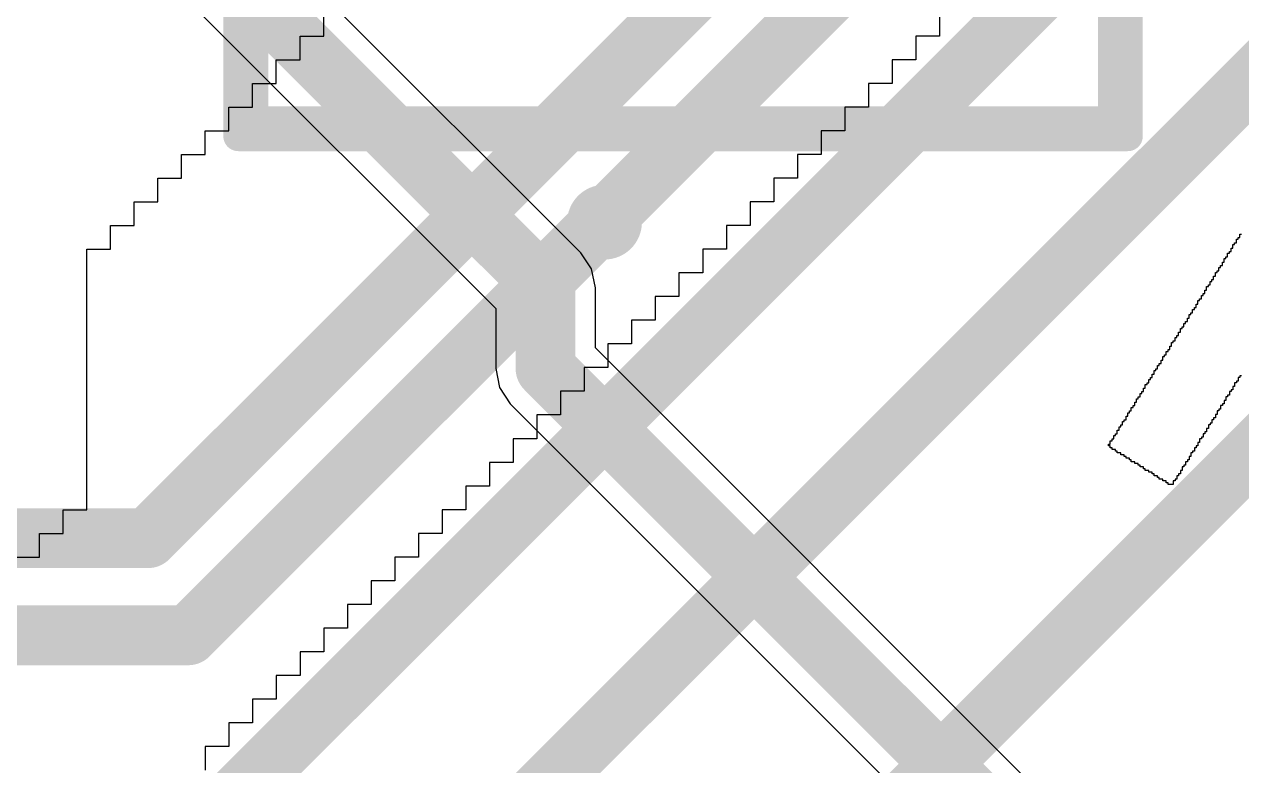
# Model space of a CAD drawing. Header units: inches. Extents: x 1.37 to 7.44, y 1.69 to 5.2.
# Drawn here: x 5.1228 to 5.4434, y 3.1787 to 3.374 of the extents above; entities that cross this region are included whole.
import ezdxf

# ---------------------------------------------------------------- set-up
doc = ezdxf.new("R2010")
doc.units = ezdxf.units.IN
doc.header["$MEASUREMENT"] = 0
for name, color, linetype in [('Bottom Layer', 5, 'Continuous'), ('Bottom Overlay', 54, 'Continuous'), ('Top 3D Body', 56, 'Continuous'), ('Top Assembly', 56, 'Continuous'), ('Top Courtyard', 56, 'Continuous'), ('Top Layer', 1, 'Continuous'), ('Top Overlay', 2, 'Continuous')]:
    doc.layers.add(name, color=color, linetype=linetype)

# ---------------------------------------------------------------- blocks, each defined once
blk = doc.blocks.new('FP_B2B_XH_A_LF_SN_MFG_54')
at = {"layer": 'Top 3D Body'}
for points in [[(-0.14567, 0.11319, 0.00787, 0.00787, 0), (-0.14567, -0.11319, 0.00787, 0.00787, 0)], [(-0.14567, 0.11319, 0.00787, 0.00787, 0), (0.14567, 0.11319, 0.00787, 0.00787, 0)], [(-0.14567, -0.11319, 0.00787, 0.00787, 0), (0.14567, -0.11319, 0.00787, 0.00787, 0)]]:
    blk.add_lwpolyline(points, format="xyseb", dxfattribs=at)
for points in [[(-0.14764, 0.11319, 0.00394, 0.00394, 1), (-0.1437, 0.11319, 0.00394, 0.00394, 1)], [(-0.14764, 0.11319, 0.00394, 0.00394, 1), (-0.1437, 0.11319, 0.00394, 0.00394, 1)], [(-0.14764, -0.11319, 0.00394, 0.00394, 1), (-0.1437, -0.11319, 0.00394, 0.00394, 1)], [(-0.14764, -0.11319, 0.00394, 0.00394, 1), (-0.1437, -0.11319, 0.00394, 0.00394, 1)]]:
    blk.add_lwpolyline(points, format="xyseb", close=True, dxfattribs=at)
at = {"layer": 'Top Assembly'}
for points in [[(-0.14961, 0.11713, 0.00787, 0.00787, 0), (-0.14961, -0.11713, 0.00787, 0.00787, 0)], [(-0.14961, 0.11713, 0.00787, 0.00787, 0), (0.14961, 0.11713, 0.00787, 0.00787, 0)], [(-0.14961, -0.11713, 0.00787, 0.00787, 0), (0.14961, -0.11713, 0.00787, 0.00787, 0)]]:
    blk.add_lwpolyline(points, format="xyseb", dxfattribs=at)
for points in [[(-0.15157, 0.11713, 0.00394, 0.00394, 1), (-0.14764, 0.11713, 0.00394, 0.00394, 1)], [(-0.15157, 0.11713, 0.00394, 0.00394, 1), (-0.14764, 0.11713, 0.00394, 0.00394, 1)], [(-0.15157, -0.11713, 0.00394, 0.00394, 1), (-0.14764, -0.11713, 0.00394, 0.00394, 1)], [(-0.15157, -0.11713, 0.00394, 0.00394, 1), (-0.14764, -0.11713, 0.00394, 0.00394, 1)]]:
    blk.add_lwpolyline(points, format="xyseb", close=True, dxfattribs=at)
at = {"layer": 'Top Courtyard'}
for points in [[(-0.14961, 0.11713, 0.00787, 0.00787, 0), (-0.14961, -0.11713, 0.00787, 0.00787, 0)], [(-0.14961, 0.11713, 0.00787, 0.00787, 0), (0.14961, 0.11713, 0.00787, 0.00787, 0)], [(-0.14961, -0.11713, 0.00787, 0.00787, 0), (0.14961, -0.11713, 0.00787, 0.00787, 0)]]:
    blk.add_lwpolyline(points, format="xyseb", dxfattribs=at)
for points in [[(-0.15157, 0.11713, 0.00394, 0.00394, 1), (-0.14764, 0.11713, 0.00394, 0.00394, 1)], [(-0.15157, 0.11713, 0.00394, 0.00394, 1), (-0.14764, 0.11713, 0.00394, 0.00394, 1)], [(-0.15157, -0.11713, 0.00394, 0.00394, 1), (-0.14764, -0.11713, 0.00394, 0.00394, 1)], [(-0.15157, -0.11713, 0.00394, 0.00394, 1), (-0.14764, -0.11713, 0.00394, 0.00394, 1)]]:
    blk.add_lwpolyline(points, format="xyseb", close=True, dxfattribs=at)
at = {"layer": 'Top Overlay'}
for points in [[(-0.14567, 0.11319, 0.00787, 0.00787, 0), (-0.14567, -0.11319, 0.00787, 0.00787, 0)], [(-0.14567, 0.11319, 0.00787, 0.00787, 0), (0.14567, 0.11319, 0.00787, 0.00787, 0)], [(-0.14567, -0.11319, 0.00787, 0.00787, 0), (0.14567, -0.11319, 0.00787, 0.00787, 0)]]:
    blk.add_lwpolyline(points, format="xyseb", dxfattribs=at)
for points in [[(-0.14764, 0.11319, 0.00394, 0.00394, 1), (-0.1437, 0.11319, 0.00394, 0.00394, 1)], [(-0.14764, 0.11319, 0.00394, 0.00394, 1), (-0.1437, 0.11319, 0.00394, 0.00394, 1)], [(-0.16732, 0.02067, 0.00984, 0.00984, 1), (-0.17717, 0.02067, 0.00984, 0.00984, 1)], [(-0.17963, 0.02067, 0.00492, 0.00492, 1), (-0.1747, 0.02067, 0.00492, 0.00492, 1)], [(-0.16978, 0.02067, 0.00492, 0.00492, 1), (-0.16486, 0.02067, 0.00492, 0.00492, 1)], [(-0.14764, -0.11319, 0.00394, 0.00394, 1), (-0.1437, -0.11319, 0.00394, 0.00394, 1)], [(-0.14764, -0.11319, 0.00394, 0.00394, 1), (-0.1437, -0.11319, 0.00394, 0.00394, 1)]]:
    blk.add_lwpolyline(points, format="xyseb", close=True, dxfattribs=at)

msp = doc.modelspace()

# ---------------------------------------------------------------- linework, layer by layer
at = {"layer": 'Bottom Layer'}
for points in [[(5.16597, 3.21299, 0.01575, 0.01575, 0), (5.44783, 3.49486, 0.01575, 0.01575, 0)], [(5.15537, 3.23858, 0.01575, 0.01575, 0), (5.40551, 3.48872, 0.01575, 0.01575, 0)], [(5.08627, 3.0784, 0.01575, 0.01575, 0), (5.47343, 3.46555, 0.01575, 0.01575, 0)], [(5.15748, 3.07087, 0.01575, 0.01575, 0), (5.49902, 3.4124, 0.01575, 0.01575, 0)], [(5.25591, 3.07087, 0.01575, 0.01575, 0), (5.52461, 3.33957, 0.01575, 0.01575, 0)], [(5.04961, 3.23858, 0.01575, 0.01575, 0), (5.15537, 3.23858, 0.01575, 0.01575, 0)], [(5.10276, 3.21299, 0.01575, 0.01575, 0), (5.16597, 3.21299, 0.01575, 0.01575, 0)]]:
    msp.add_lwpolyline(points, format="xyseb", dxfattribs=at)
for points in [[(5.15143, 3.23858, 0.00787, 0.00787, 1), (5.15931, 3.23858, 0.00787, 0.00787, 1)], [(5.15143, 3.23858, 0.00787, 0.00787, 1), (5.15931, 3.23858, 0.00787, 0.00787, 1)], [(5.16203, 3.21299, 0.00787, 0.00787, 1), (5.16991, 3.21299, 0.00787, 0.00787, 1)], [(5.16203, 3.21299, 0.00787, 0.00787, 1), (5.16991, 3.21299, 0.00787, 0.00787, 1)]]:
    msp.add_lwpolyline(points, format="xyseb", close=True, dxfattribs=at)
at = {"layer": 'Bottom Overlay'}
for p, q in [((5.20163, 3.37084), (5.20163, 3.37708)), ((5.36381, 3.37708), (5.36381, 3.37084)), ((5.19539, 3.3646), (5.19539, 3.37084)), ((5.19539, 3.37084), (5.20163, 3.37084)), ((5.36381, 3.37084), (5.35757, 3.37084)), ((5.35757, 3.37084), (5.35757, 3.3646)), ((5.18915, 3.35836), (5.18915, 3.3646)), ((5.18915, 3.3646), (5.19539, 3.3646)), ((5.35757, 3.3646), (5.35133, 3.3646)), ((5.35133, 3.3646), (5.35133, 3.35836)), ((5.18292, 3.35213), (5.18292, 3.35836)), ((5.18292, 3.35836), (5.18915, 3.35836)), ((5.35133, 3.35836), (5.3451, 3.35836)), ((5.3451, 3.35836), (5.3451, 3.35213)), ((5.17668, 3.34589), (5.17668, 3.35213)), ((5.17668, 3.35213), (5.18292, 3.35213)), ((5.3451, 3.35213), (5.33886, 3.35213)), ((5.33886, 3.35213), (5.33886, 3.34589)), ((5.17044, 3.33965), (5.17044, 3.34589)), ((5.17044, 3.34589), (5.17668, 3.34589)), ((5.33886, 3.34589), (5.33262, 3.34589)), ((5.33262, 3.34589), (5.33262, 3.33965)), ((5.1642, 3.33341), (5.1642, 3.33965)), ((5.1642, 3.33965), (5.17044, 3.33965)), ((5.33262, 3.33965), (5.32638, 3.33965)), ((5.32638, 3.33965), (5.32638, 3.33341)), ((5.15797, 3.32718), (5.15797, 3.33341)), ((5.15797, 3.33341), (5.1642, 3.33341)), ((5.32638, 3.33341), (5.32015, 3.33341)), ((5.32015, 3.33341), (5.32015, 3.32718)), ((5.15173, 3.32094), (5.15173, 3.32718)), ((5.15173, 3.32718), (5.15797, 3.32718)), ((5.32015, 3.32718), (5.31391, 3.32718)), ((5.31391, 3.32718), (5.31391, 3.32094)), ((5.14549, 3.3147), (5.14549, 3.32094)), ((5.14549, 3.32094), (5.15173, 3.32094)), ((5.31391, 3.32094), (5.30767, 3.32094)), ((5.30767, 3.32094), (5.30767, 3.3147)), ((5.13925, 3.24609), (5.13925, 3.3147)), ((5.13925, 3.3147), (5.14549, 3.3147)), ((5.30767, 3.3147), (5.30143, 3.3147)), ((5.30143, 3.3147), (5.30143, 3.30846)), ((5.30143, 3.30846), (5.29519, 3.30846)), ((5.29519, 3.30846), (5.29519, 3.30223)), ((5.29519, 3.30223), (5.28896, 3.30223)), ((5.28896, 3.30223), (5.28896, 3.29599)), ((5.28896, 3.29599), (5.28272, 3.29599)), ((5.28272, 3.29599), (5.28272, 3.28975)), ((5.28272, 3.28975), (5.27648, 3.28975)), ((5.27648, 3.28975), (5.27648, 3.28351)), ((5.27648, 3.28351), (5.27024, 3.28351)), ((5.27024, 3.28351), (5.27024, 3.27728)), ((5.27024, 3.27728), (5.26401, 3.27728)), ((5.26401, 3.27728), (5.26401, 3.27104)), ((5.26401, 3.27104), (5.25777, 3.27104)), ((5.25777, 3.27104), (5.25777, 3.2648)), ((5.25777, 3.2648), (5.25153, 3.2648)), ((5.25153, 3.2648), (5.25153, 3.25856)), ((5.25153, 3.25856), (5.24529, 3.25856)), ((5.24529, 3.25856), (5.24529, 3.25232)), ((5.24529, 3.25232), (5.23906, 3.25232)), ((5.23906, 3.25232), (5.23906, 3.24609)), ((5.13302, 3.23985), (5.13302, 3.24609)), ((5.13302, 3.24609), (5.13925, 3.24609)), ((5.23906, 3.24609), (5.23282, 3.24609)), ((5.23282, 3.24609), (5.23282, 3.23985)), ((5.12678, 3.23361), (5.12678, 3.23985)), ((5.12678, 3.23985), (5.13302, 3.23985)), ((5.23282, 3.23985), (5.22658, 3.23985)), ((5.22658, 3.23985), (5.22658, 3.23361)), ((5.12054, 3.23361), (5.12678, 3.23361)), ((5.22658, 3.23361), (5.22034, 3.23361)), ((5.22034, 3.23361), (5.22034, 3.22737)), ((5.22034, 3.22737), (5.21411, 3.22737)), ((5.21411, 3.22737), (5.21411, 3.22114)), ((5.21411, 3.22114), (5.20787, 3.22114)), ((5.20787, 3.22114), (5.20787, 3.2149)), ((5.20787, 3.2149), (5.20163, 3.2149)), ((5.20163, 3.2149), (5.20163, 3.20866)), ((5.20163, 3.20866), (5.19539, 3.20866)), ((5.19539, 3.20866), (5.19539, 3.20242)), ((5.19539, 3.20242), (5.18915, 3.20242)), ((5.18915, 3.20242), (5.18915, 3.19619)), ((5.18915, 3.19619), (5.18292, 3.19619)), ((5.18292, 3.19619), (5.18292, 3.18995)), ((5.18292, 3.18995), (5.17668, 3.18995)), ((5.17668, 3.18995), (5.17668, 3.18371)), ((5.17668, 3.18371), (5.17044, 3.18371)), ((5.17044, 3.18371), (5.17044, 3.17747))]:
    msp.add_line(p, q, dxfattribs=at)
at = {"layer": 'Top Layer'}
for p, q in [((5.26933, 3.3138), (5.11081, 3.47232)), ((5.09225, 3.45376), (5.24692, 3.29908)), ((5.27218, 3.30954), (5.26933, 3.3138)), ((5.27317, 3.30452), (5.27218, 3.30954)), ((5.27317, 3.2887), (5.27317, 3.30452)), ((5.24692, 3.29908), (5.24692, 3.28326)), ((5.44337, 3.1185), (5.27317, 3.2887)), ((5.24692, 3.28326), (5.24792, 3.27824)), ((5.24792, 3.27824), (5.25077, 3.27398)), ((5.25077, 3.27398), (5.41745, 3.10729))]:
    msp.add_line(p, q, dxfattribs=at)
for points in [[(5.07874, 3.48583, 0.01575, 0.01575, 0), (5.26005, 3.30452, 0.01575, 0.01575, 0)], [(5.26005, 3.28326, 0.01575, 0.01575, 0), (5.26005, 3.30452, 0.01575, 0.01575, 0)], [(5.26005, 3.28326, 0.01575, 0.01575, 0), (5.43408, 3.10922, 0.01575, 0.01575, 0)]]:
    msp.add_lwpolyline(points, format="xyseb", dxfattribs=at)
for points in [[(5.25611, 3.30452, 0.00787, 0.00787, 1), (5.26399, 3.30452, 0.00787, 0.00787, 1)], [(5.25611, 3.30452, 0.00787, 0.00787, 1), (5.26399, 3.30452, 0.00787, 0.00787, 1)], [(5.25611, 3.28326, 0.00787, 0.00787, 1), (5.26399, 3.28326, 0.00787, 0.00787, 1)], [(5.25611, 3.28326, 0.00787, 0.00787, 1), (5.26399, 3.28326, 0.00787, 0.00787, 1)]]:
    msp.add_lwpolyline(points, format="xyseb", close=True, dxfattribs=at)
at = {"layer": 'Top Overlay'}
for p, q in [((5.44291, 3.31779), (5.44291, 3.31871)), ((5.44291, 3.31871), (5.44337, 3.31871)), ((5.4406, 3.3141), (5.4406, 3.31502)), ((5.4406, 3.31502), (5.44106, 3.31502)), ((5.44106, 3.31502), (5.44106, 3.31594)), ((5.44106, 3.31594), (5.44152, 3.31594)), ((5.44152, 3.31594), (5.44152, 3.3164)), ((5.44152, 3.3164), (5.44198, 3.3164)), ((5.44198, 3.3164), (5.44198, 3.31733)), ((5.44198, 3.31733), (5.44245, 3.31733)), ((5.44245, 3.31733), (5.44245, 3.31779)), ((5.44245, 3.31779), (5.44291, 3.31779)), ((5.43875, 3.31133), (5.43875, 3.31225)), ((5.43875, 3.31225), (5.43922, 3.31225)), ((5.43922, 3.31225), (5.43922, 3.31271)), ((5.43922, 3.31271), (5.43968, 3.31271)), ((5.43968, 3.31271), (5.43968, 3.31363)), ((5.43968, 3.31363), (5.44014, 3.31363)), ((5.44014, 3.31363), (5.44014, 3.3141)), ((5.44014, 3.3141), (5.4406, 3.3141)), ((5.43645, 3.30764), (5.43645, 3.30856)), ((5.43645, 3.30856), (5.43691, 3.30856)), ((5.43691, 3.30856), (5.43691, 3.30902)), ((5.43691, 3.30902), (5.43737, 3.30902)), ((5.43737, 3.30902), (5.43737, 3.30994)), ((5.43737, 3.30994), (5.43783, 3.30994)), ((5.43783, 3.30994), (5.43783, 3.3104)), ((5.43783, 3.3104), (5.43829, 3.3104)), ((5.43829, 3.3104), (5.43829, 3.31133)), ((5.43829, 3.31133), (5.43875, 3.31133)), ((5.4346, 3.30487), (5.4346, 3.30533)), ((5.4346, 3.30533), (5.43506, 3.30533)), ((5.43506, 3.30533), (5.43506, 3.30625)), ((5.43506, 3.30625), (5.43553, 3.30625)), ((5.43553, 3.30625), (5.43553, 3.30671)), ((5.43553, 3.30671), (5.43599, 3.30671)), ((5.43599, 3.30671), (5.43599, 3.30764)), ((5.43599, 3.30764), (5.43645, 3.30764)), ((5.43276, 3.30164), (5.43276, 3.30256)), ((5.43276, 3.30256), (5.43322, 3.30256)), ((5.43322, 3.30256), (5.43322, 3.30302)), ((5.43322, 3.30302), (5.43368, 3.30302)), ((5.43368, 3.30302), (5.43368, 3.30395)), ((5.43368, 3.30395), (5.43414, 3.30395)), ((5.43414, 3.30395), (5.43414, 3.30487)), ((5.43414, 3.30487), (5.4346, 3.30487)), ((5.43045, 3.29795), (5.43045, 3.29887)), ((5.43045, 3.29887), (5.43091, 3.29887)), ((5.43091, 3.29887), (5.43091, 3.29933)), ((5.43091, 3.29933), (5.43137, 3.29933)), ((5.43137, 3.29933), (5.43137, 3.30025)), ((5.43137, 3.30025), (5.43183, 3.30025)), ((5.43183, 3.30025), (5.43183, 3.30118)), ((5.43183, 3.30118), (5.4323, 3.30118)), ((5.4323, 3.30118), (5.4323, 3.30164)), ((5.4323, 3.30164), (5.43276, 3.30164)), ((5.4286, 3.29518), (5.4286, 3.29564)), ((5.4286, 3.29564), (5.42907, 3.29564)), ((5.42907, 3.29564), (5.42907, 3.29656)), ((5.42907, 3.29656), (5.42953, 3.29656)), ((5.42953, 3.29656), (5.42953, 3.29749)), ((5.42953, 3.29749), (5.42999, 3.29749)), ((5.42999, 3.29749), (5.42999, 3.29795)), ((5.42999, 3.29795), (5.43045, 3.29795)), ((5.42676, 3.29195), (5.42676, 3.29287)), ((5.42676, 3.29287), (5.42722, 3.29287)), ((5.42722, 3.29287), (5.42722, 3.2938)), ((5.42722, 3.2938), (5.42768, 3.2938)), ((5.42768, 3.2938), (5.42768, 3.29426)), ((5.42768, 3.29426), (5.42814, 3.29426)), ((5.42814, 3.29426), (5.42814, 3.29518)), ((5.42814, 3.29518), (5.4286, 3.29518)), ((5.42445, 3.28826), (5.42445, 3.28918)), ((5.42445, 3.28918), (5.42491, 3.28918)), ((5.42491, 3.28918), (5.42491, 3.2901)), ((5.42491, 3.2901), (5.42537, 3.2901)), ((5.42537, 3.2901), (5.42537, 3.29057)), ((5.42537, 3.29057), (5.42584, 3.29057)), ((5.42584, 3.29057), (5.42584, 3.29149)), ((5.42584, 3.29149), (5.4263, 3.29149)), ((5.4263, 3.29149), (5.4263, 3.29195)), ((5.4263, 3.29195), (5.42676, 3.29195)), ((5.42261, 3.28549), (5.42261, 3.28641)), ((5.42261, 3.28641), (5.42307, 3.28641)), ((5.42307, 3.28641), (5.42307, 3.28688)), ((5.42307, 3.28688), (5.42353, 3.28688)), ((5.42353, 3.28688), (5.42353, 3.2878)), ((5.42353, 3.2878), (5.42399, 3.2878)), ((5.42399, 3.2878), (5.42399, 3.28826)), ((5.42399, 3.28826), (5.42445, 3.28826)), ((5.4203, 3.2818), (5.4203, 3.28272)), ((5.4203, 3.28272), (5.42076, 3.28272)), ((5.42076, 3.28272), (5.42076, 3.28318)), ((5.42076, 3.28318), (5.42122, 3.28318)), ((5.42122, 3.28318), (5.42122, 3.28411)), ((5.42122, 3.28411), (5.42168, 3.28411)), ((5.42168, 3.28411), (5.42168, 3.28457)), ((5.42168, 3.28457), (5.42215, 3.28457)), ((5.42215, 3.28457), (5.42215, 3.28549)), ((5.42215, 3.28549), (5.42261, 3.28549)), ((5.41845, 3.27903), (5.41845, 3.27949)), ((5.41845, 3.27949), (5.41892, 3.27949)), ((5.41892, 3.27949), (5.41892, 3.28042)), ((5.41892, 3.28042), (5.41938, 3.28042)), ((5.41938, 3.28042), (5.41938, 3.28088)), ((5.41938, 3.28088), (5.41984, 3.28088)), ((5.41984, 3.28088), (5.41984, 3.2818)), ((5.41984, 3.2818), (5.4203, 3.2818)), ((5.44198, 3.27949), (5.44152, 3.27949)), ((5.44152, 3.27949), (5.44152, 3.27857)), ((5.44245, 3.27995), (5.44198, 3.27995)), ((5.44198, 3.27995), (5.44198, 3.27949)), ((5.44291, 3.28088), (5.44245, 3.28088)), ((5.44245, 3.28088), (5.44245, 3.27995)), ((5.44337, 3.28134), (5.44291, 3.28134)), ((5.44291, 3.28134), (5.44291, 3.28088)), ((5.41661, 3.2758), (5.41661, 3.27673)), ((5.41661, 3.27673), (5.41707, 3.27673)), ((5.41707, 3.27673), (5.41707, 3.27719)), ((5.41707, 3.27719), (5.41753, 3.27719)), ((5.41753, 3.27719), (5.41753, 3.27811)), ((5.41753, 3.27811), (5.41799, 3.27811)), ((5.41799, 3.27811), (5.41799, 3.27903)), ((5.41799, 3.27903), (5.41845, 3.27903)), ((5.44014, 3.27626), (5.43968, 3.27626)), ((5.43968, 3.27626), (5.43968, 3.2758)), ((5.4406, 3.27719), (5.44014, 3.27719)), ((5.44014, 3.27719), (5.44014, 3.27626)), ((5.44106, 3.27765), (5.4406, 3.27765)), ((5.4406, 3.27765), (5.4406, 3.27719)), ((5.44152, 3.27857), (5.44106, 3.27857)), ((5.44106, 3.27857), (5.44106, 3.27765)), ((5.41476, 3.27303), (5.41476, 3.2735)), ((5.41476, 3.2735), (5.41522, 3.2735)), ((5.41522, 3.2735), (5.41522, 3.27442)), ((5.41522, 3.27442), (5.41569, 3.27442)), ((5.41569, 3.27442), (5.41569, 3.27534)), ((5.41569, 3.27534), (5.41615, 3.27534)), ((5.41615, 3.27534), (5.41615, 3.2758)), ((5.41615, 3.2758), (5.41661, 3.2758)), ((5.43829, 3.2735), (5.43783, 3.2735)), ((5.43783, 3.2735), (5.43783, 3.27257)), ((5.43875, 3.27396), (5.43829, 3.27396)), ((5.43829, 3.27396), (5.43829, 3.2735)), ((5.43922, 3.27488), (5.43875, 3.27488)), ((5.43875, 3.27488), (5.43875, 3.27396)), ((5.43968, 3.2758), (5.43922, 3.2758)), ((5.43922, 3.2758), (5.43922, 3.27488)), ((5.41292, 3.2698), (5.41292, 3.27073)), ((5.41292, 3.27073), (5.41338, 3.27073)), ((5.41338, 3.27073), (5.41338, 3.27165)), ((5.41338, 3.27165), (5.41384, 3.27165)), ((5.41384, 3.27165), (5.41384, 3.27211)), ((5.41384, 3.27211), (5.4143, 3.27211)), ((5.4143, 3.27211), (5.4143, 3.27303)), ((5.4143, 3.27303), (5.41476, 3.27303)), ((5.43645, 3.27027), (5.43599, 3.27027)), ((5.43599, 3.27027), (5.43599, 3.2698)), ((5.43691, 3.27119), (5.43645, 3.27119)), ((5.43645, 3.27119), (5.43645, 3.27027)), ((5.43737, 3.27211), (5.43691, 3.27211)), ((5.43691, 3.27211), (5.43691, 3.27119)), ((5.43783, 3.27257), (5.43737, 3.27257)), ((5.43737, 3.27257), (5.43737, 3.27211)), ((5.41061, 3.26611), (5.41061, 3.26704)), ((5.41061, 3.26704), (5.41107, 3.26704)), ((5.41107, 3.26704), (5.41107, 3.26796)), ((5.41107, 3.26796), (5.41153, 3.26796)), ((5.41153, 3.26796), (5.41153, 3.26842)), ((5.41153, 3.26842), (5.412, 3.26842)), ((5.412, 3.26842), (5.412, 3.26934)), ((5.412, 3.26934), (5.41246, 3.26934)), ((5.41246, 3.26934), (5.41246, 3.2698)), ((5.41246, 3.2698), (5.41292, 3.2698)), ((5.4346, 3.2675), (5.43414, 3.2675)), ((5.43414, 3.2675), (5.43414, 3.26658)), ((5.43506, 3.26842), (5.4346, 3.26842)), ((5.4346, 3.26842), (5.4346, 3.2675)), ((5.43553, 3.26888), (5.43506, 3.26888)), ((5.43506, 3.26888), (5.43506, 3.26842)), ((5.43599, 3.2698), (5.43553, 3.2698)), ((5.43553, 3.2698), (5.43553, 3.26888)), ((5.40877, 3.26335), (5.40877, 3.26427)), ((5.40877, 3.26427), (5.40923, 3.26427)), ((5.40923, 3.26427), (5.40923, 3.26473)), ((5.40923, 3.26473), (5.40969, 3.26473)), ((5.40969, 3.26473), (5.40969, 3.26565)), ((5.40969, 3.26565), (5.41015, 3.26565)), ((5.41015, 3.26565), (5.41015, 3.26611)), ((5.41015, 3.26611), (5.41061, 3.26611)), ((5.4323, 3.26381), (5.43183, 3.26381)), ((5.43183, 3.26381), (5.43183, 3.26288)), ((5.43276, 3.26473), (5.4323, 3.26473)), ((5.4323, 3.26473), (5.4323, 3.26381)), ((5.43322, 3.26519), (5.43276, 3.26519)), ((5.43276, 3.26519), (5.43276, 3.26473)), ((5.43368, 3.26611), (5.43322, 3.26611)), ((5.43322, 3.26611), (5.43322, 3.26519)), ((5.43414, 3.26658), (5.43368, 3.26658)), ((5.43368, 3.26658), (5.43368, 3.26611)), ((5.4083, 3.26288), (5.4083, 3.26335)), ((5.4083, 3.26335), (5.40877, 3.26335)), ((5.40877, 3.26288), (5.4083, 3.26288)), ((5.40877, 3.26242), (5.40877, 3.26288)), ((5.40923, 3.26242), (5.40877, 3.26242)), ((5.40923, 3.26196), (5.40923, 3.26242)), ((5.41015, 3.26196), (5.40923, 3.26196)), ((5.41015, 3.2615), (5.41015, 3.26196)), ((5.41061, 3.2615), (5.41015, 3.2615)), ((5.41061, 3.26104), (5.41061, 3.2615)), ((5.41153, 3.26104), (5.41061, 3.26104)), ((5.41153, 3.26058), (5.41153, 3.26104)), ((5.41246, 3.26058), (5.41153, 3.26058)), ((5.41246, 3.26012), (5.41246, 3.26058)), ((5.43045, 3.26104), (5.42999, 3.26104)), ((5.42999, 3.26104), (5.42999, 3.26012)), ((5.43091, 3.2615), (5.43045, 3.2615)), ((5.43045, 3.2615), (5.43045, 3.26104)), ((5.43137, 3.26242), (5.43091, 3.26242)), ((5.43091, 3.26242), (5.43091, 3.2615)), ((5.43183, 3.26288), (5.43137, 3.26288)), ((5.43137, 3.26288), (5.43137, 3.26242)), ((5.41292, 3.26012), (5.41246, 3.26012)), ((5.41292, 3.25965), (5.41292, 3.26012)), ((5.41384, 3.25965), (5.41292, 3.25965)), ((5.41384, 3.25919), (5.41384, 3.25965)), ((5.4143, 3.25919), (5.41384, 3.25919)), ((5.4143, 3.25873), (5.4143, 3.25919)), ((5.41522, 3.25873), (5.4143, 3.25873)), ((5.41522, 3.25827), (5.41522, 3.25873)), ((5.41615, 3.25827), (5.41522, 3.25827)), ((5.41615, 3.25781), (5.41615, 3.25827)), ((5.41661, 3.25781), (5.41615, 3.25781)), ((5.41661, 3.25735), (5.41661, 3.25781)), ((5.41753, 3.25735), (5.41661, 3.25735)), ((5.41753, 3.25689), (5.41753, 3.25735)), ((5.42814, 3.25735), (5.42768, 3.25735)), ((5.42768, 3.25735), (5.42768, 3.25642)), ((5.4286, 3.25781), (5.42814, 3.25781)), ((5.42814, 3.25781), (5.42814, 3.25735)), ((5.42907, 3.25873), (5.4286, 3.25873)), ((5.4286, 3.25873), (5.4286, 3.25781)), ((5.42953, 3.25919), (5.42907, 3.25919)), ((5.42907, 3.25919), (5.42907, 3.25873)), ((5.42999, 3.26012), (5.42953, 3.26012)), ((5.42953, 3.26012), (5.42953, 3.25919)), ((5.41799, 3.25689), (5.41753, 3.25689)), ((5.41799, 3.25642), (5.41799, 3.25689)), ((5.41892, 3.25642), (5.41799, 3.25642)), ((5.41892, 3.25596), (5.41892, 3.25642)), ((5.41984, 3.25596), (5.41892, 3.25596)), ((5.41984, 3.2555), (5.41984, 3.25596)), ((5.4203, 3.2555), (5.41984, 3.2555)), ((5.4203, 3.25504), (5.4203, 3.2555)), ((5.42122, 3.25504), (5.4203, 3.25504)), ((5.42122, 3.25458), (5.42122, 3.25504)), ((5.42168, 3.25458), (5.42122, 3.25458)), ((5.42168, 3.25412), (5.42168, 3.25458)), ((5.42261, 3.25412), (5.42168, 3.25412)), ((5.42261, 3.25366), (5.42261, 3.25412)), ((5.4263, 3.25412), (5.42584, 3.25412)), ((5.42584, 3.25412), (5.42584, 3.25366)), ((5.42676, 3.25504), (5.4263, 3.25504)), ((5.4263, 3.25504), (5.4263, 3.25412)), ((5.42722, 3.2555), (5.42676, 3.2555)), ((5.42676, 3.2555), (5.42676, 3.25504)), ((5.42768, 3.25642), (5.42722, 3.25642)), ((5.42722, 3.25642), (5.42722, 3.2555)), ((5.42307, 3.25366), (5.42261, 3.25366)), ((5.42353, 3.25366), (5.42307, 3.25366)), ((5.42353, 3.2532), (5.42353, 3.25366)), ((5.42399, 3.2532), (5.42353, 3.2532)), ((5.42399, 3.25273), (5.42399, 3.2532)), ((5.42537, 3.25273), (5.42399, 3.25273)), ((5.42584, 3.25366), (5.42537, 3.25366)), ((5.42537, 3.25366), (5.42537, 3.25273))]:
    msp.add_line(p, q, dxfattribs=at)

# ---------------------------------------------------------------- block references
at = {"rotation": 90}
msp.add_blockref('FP_B2B_XH_A_LF_SN_MFG_54', (5.29626, 3.49409), dxfattribs=at)

doc.saveas('drawing.dxf')
